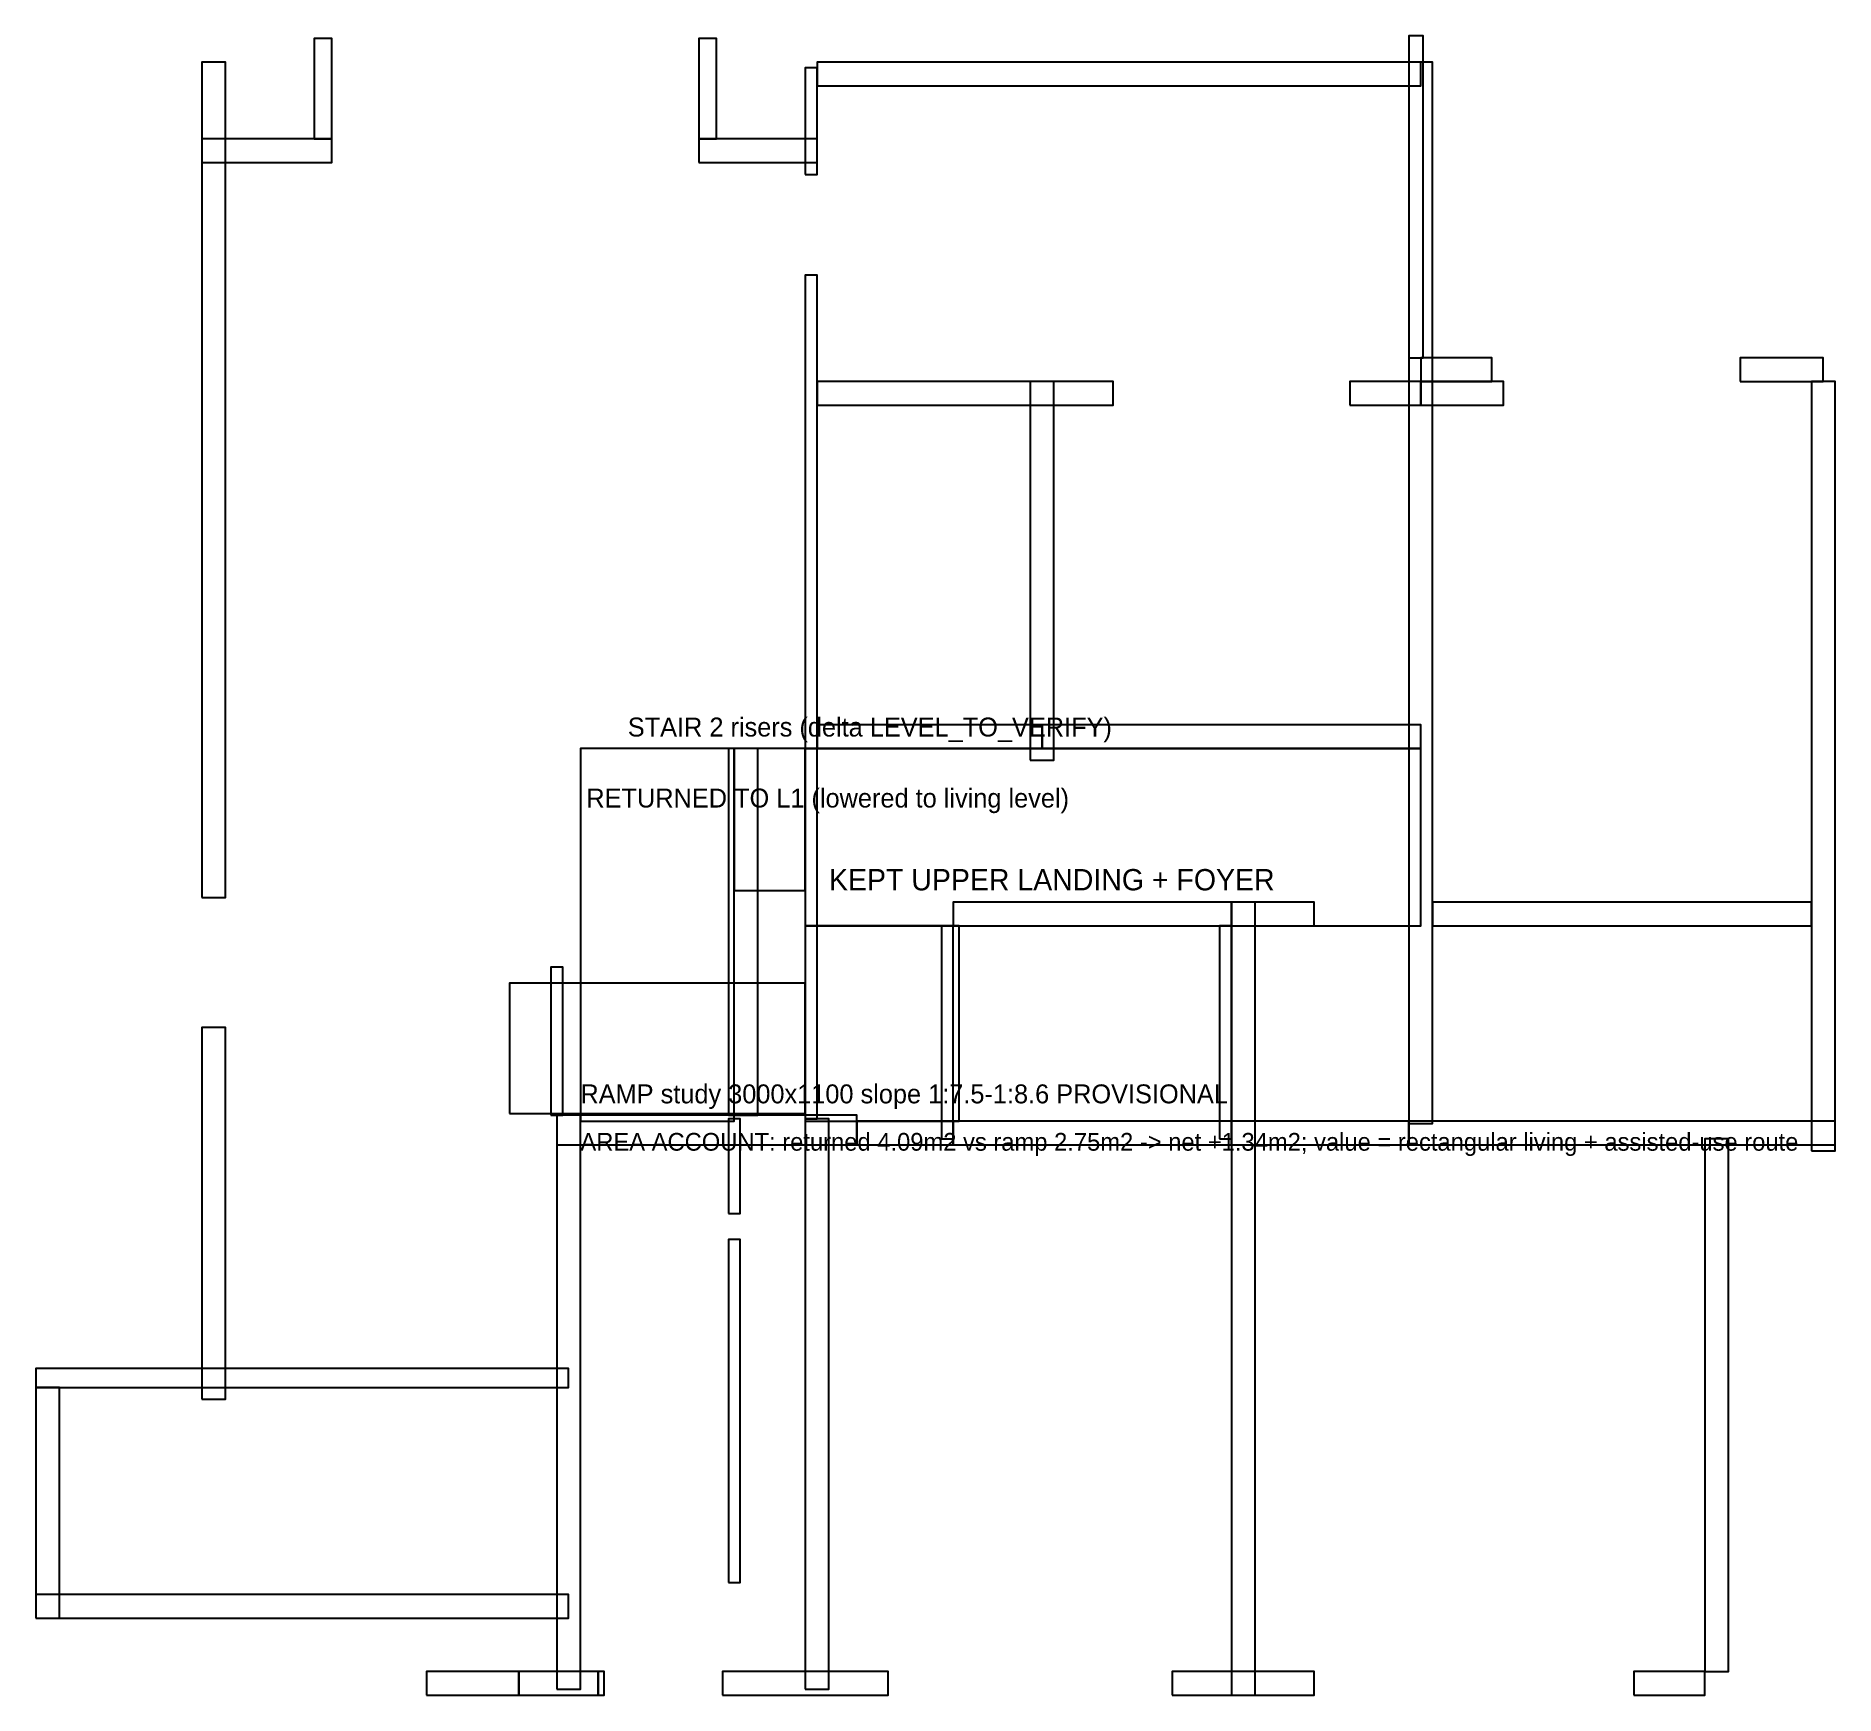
# Model space of a CAD drawing. Header units: millimetres. Extents: x 1300 to 16500, y -200 to 13820.
import ezdxf

# ---------------------------------------------------------------- set-up
doc = ezdxf.new("R2010")
doc.units = ezdxf.units.MM
for name, color, linetype in [('A-ACCESS-RAMP', 3, 'Continuous'), ('A-ACCESS-STAIR', 3, 'Continuous'), ('A-LEVEL', 140, 'Continuous'), ('A-NOTE', 7, 'Continuous'), ('A-PARP-EXST', 8, 'Continuous'), ('A-WALL-EXST-KEEP', 7, 'Continuous'), ('A-WALL-EXST-REMOVE', 8, 'Continuous'), ('A-WALL-OWNER-NOOPEN', 1, 'Continuous')]:
    doc.layers.add(name, color=color, linetype=linetype)

msp = doc.modelspace()

# ---------------------------------------------------------------- linework, layer by layer
at = {"layer": 'A-ACCESS-RAMP'}
msp.add_lwpolyline([(5300, 4715), (7800, 4715), (7800, 5815), (5300, 5815)], close=True, dxfattribs=at)
at = {"layer": 'A-ACCESS-STAIR'}
msp.add_lwpolyline([(7200, 6600), (7800, 6600), (7800, 7800), (7200, 7800)], close=True, dxfattribs=at)
at = {"layer": 'A-LEVEL'}
for points in [[(5900, 4650), (7200, 4650), (7200, 7800), (5900, 7800)], [(7800, 6300), (13000, 6300), (13000, 7800), (7800, 7800)], [(7800, 4650), (9100, 4650), (9100, 6300), (7800, 6300)]]:
    msp.add_lwpolyline(points, close=True, dxfattribs=at)
at = {"layer": 'A-PARP-EXST'}
for points in [[(12900, 11100), (13020, 11100), (13020, 13820), (12900, 13820)], [(7900, 13400), (13000, 13400), (13000, 13600), (7900, 13600)], [(1300, 450), (1500, 450), (1500, 2400), (1300, 2400)], [(1300, 450), (5800, 450), (5800, 650), (1300, 650)]]:
    msp.add_lwpolyline(points, close=True, dxfattribs=at)
at = {"layer": 'A-WALL-EXST-KEEP'}
for points in [[(7800, 12650), (7900, 12650), (7900, 13550), (7800, 13550)], [(7800, 7800), (7900, 7800), (7900, 11800), (7800, 11800)], [(7900, 10700), (10400, 10700), (10400, 10900), (7900, 10900)], [(9700, 7700), (9900, 7700), (9900, 10900), (9700, 10900)], [(12400, 10700), (13000, 10700), (13000, 10900), (12400, 10900)], [(13000, 10700), (13700, 10700), (13700, 10900), (13000, 10900)], [(7900, 7800), (9800, 7800), (9800, 8000), (7900, 8000)], [(11400, -200), (11600, -200), (11600, 6500), (11400, 6500)], [(11400, 6300), (12100, 6300), (12100, 6500), (11400, 6500)], [(5700, 4450), (8236, 4450), (8236, 4700), (5700, 4700)], [(7800, -150), (8000, -150), (8000, 4670), (7800, 4670)], [(8236, 4450), (9050, 4450), (9050, 4650), (8236, 4650)]]:
    msp.add_lwpolyline(points, close=True, dxfattribs=at)
at = {"layer": 'A-WALL-EXST-REMOVE'}
for points in [[(7150, 4700), (7400, 4700), (7400, 7800), (7150, 7800)], [(7800, 4670), (7900, 4670), (7900, 7800), (7800, 7800)], [(5650, 4700), (5750, 4700), (5750, 5950), (5650, 5950)], [(5700, -150), (5900, -150), (5900, 4700), (5700, 4700)], [(7150, 3870), (7250, 3870), (7250, 4670), (7150, 4670)], [(9050, 4450), (11400, 4450), (11400, 4650), (9050, 4650)], [(11400, 4450), (12900, 4450), (12900, 4650), (11400, 4650)], [(7150, 750), (7250, 750), (7250, 3650), (7150, 3650)], [(1300, 2400), (5800, 2400), (5800, 2560), (1300, 2560)]]:
    msp.add_lwpolyline(points, close=True, dxfattribs=at)
at = {"layer": 'A-WALL-OWNER-NOOPEN'}
for points in [[(3650, 12950), (3800, 12950), (3800, 13800), (3650, 13800)], [(6900, 12950), (7050, 12950), (7050, 13800), (6900, 13800)], [(2700, 6540), (2900, 6540), (2900, 13600), (2700, 13600)], [(12900, 4630), (13100, 4630), (13100, 13600), (12900, 13600)], [(2700, 12750), (3800, 12750), (3800, 12950), (2700, 12950)], [(6900, 12750), (7900, 12750), (7900, 12950), (6900, 12950)], [(13000, 10900), (13600, 10900), (13600, 11100), (13000, 11100)], [(15700, 10900), (16400, 10900), (16400, 11100), (15700, 11100)], [(16300, 4400), (16500, 4400), (16500, 10900), (16300, 10900)], [(9800, 7800), (13000, 7800), (13000, 8000), (9800, 8000)], [(9050, 6300), (11400, 6300), (11400, 6500), (9050, 6500)], [(13100, 6300), (16300, 6300), (16300, 6500), (13100, 6500)], [(8950, 4500), (9050, 4500), (9050, 6300), (8950, 6300)], [(11300, 4500), (11400, 4500), (11400, 6300), (11300, 6300)], [(2700, 2300), (2900, 2300), (2900, 5440), (2700, 5440)], [(12900, 4450), (16500, 4450), (16500, 4650), (12900, 4650)], [(15400, 0), (15600, 0), (15600, 4500), (15400, 4500)], [(4600, -200), (5380, -200), (5380, 0), (4600, 0)], [(5380, -200), (6050, -200), (6050, 0), (5380, 0)], [(6050, -200), (6100, -200), (6100, 0), (6050, 0)], [(7100, -200), (8500, -200), (8500, 0), (7100, 0)], [(10900, -200), (12100, -200), (12100, 0), (10900, 0)], [(14800, -200), (15400, -200), (15400, 0), (14800, 0)]]:
    msp.add_lwpolyline(points, close=True, dxfattribs=at)

# ---------------------------------------------------------------- texts
at = {"layer": 'A-NOTE'}
for s, height, p in [('STAIR 2 risers (delta LEVEL_TO_VERIFY)', 160, (6300, 7900)), ('RETURNED TO L1 (lowered to living level)', 160, (5950, 7300)), ('KEPT UPPER LANDING + FOYER', 180, (8000, 6600)), ('RAMP study 3000x1100 slope 1:7.5-1:8.6 PROVISIONAL', 160, (5900, 4800)), ('AREA ACCOUNT: returned 4.09m2 vs ramp 2.75m2 -> net +1.34m2; value = rectangular living + assisted-use route', 150, (5900, 4400))]:
    msp.add_text(s, height=height, dxfattribs=at).set_placement(p)

doc.saveas('drawing.dxf')
